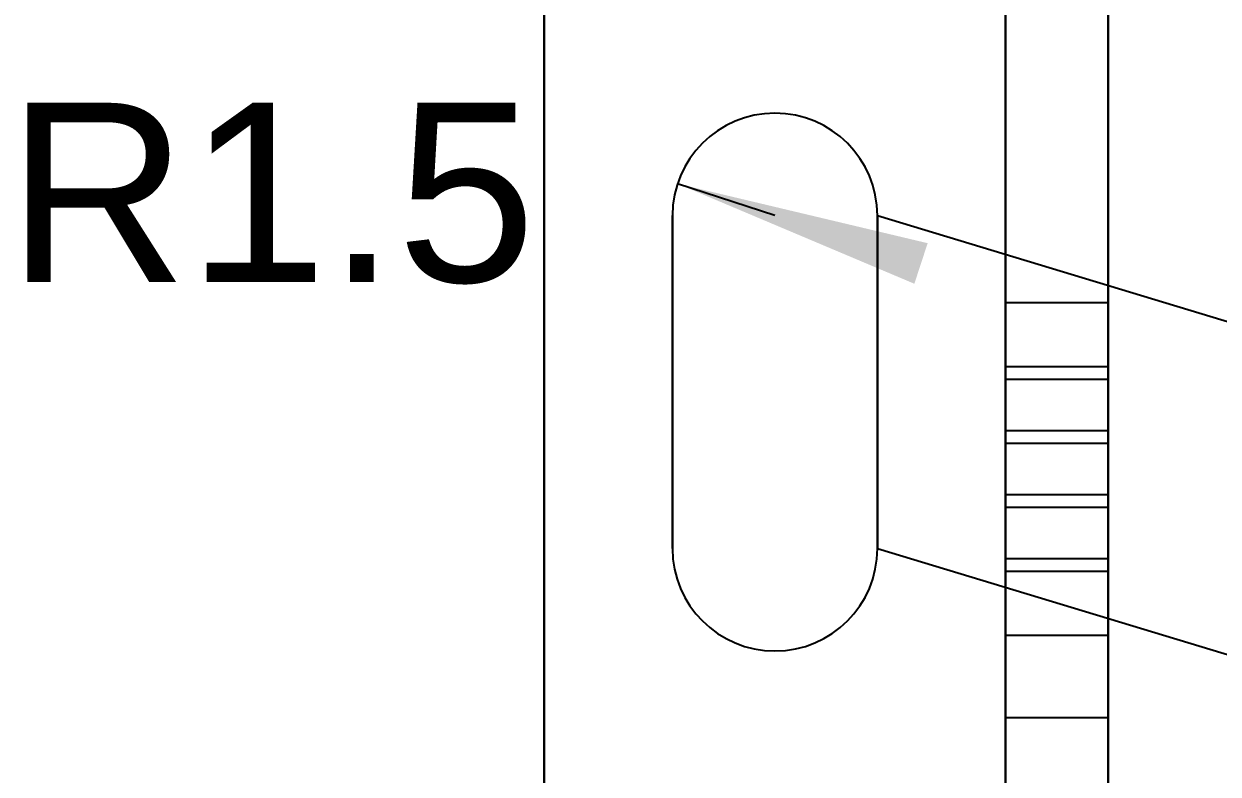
# Model space of a CAD drawing. Header units: millimetres. Extents: x -3 to 302, y 32 to 210.
# Drawn here: x 34.35 to 57.65, y 124.31 to 138.96 of the extents above; entities that cross this region are included whole.
import ezdxf
from ezdxf.enums import TextEntityAlignment as Align

# ---------------------------------------------------------------- set-up
doc = ezdxf.new("R2010")
doc.units = ezdxf.units.MM
doc.layers.get('0').update_dxf_attribs({"linetype": 'CONTINUOUS'})
for name, color, linetype in [('Dimension011', 7, 'CONTINUOUS'), ('Dimension012', 7, 'CONTINUOUS'), ('Dimension013', 7, 'CONTINUOUS'), ('Dimension014', 7, 'CONTINUOUS'), ('SectionView', 7, 'CONTINUOUS')]:
    doc.layers.add(name, color=color, linetype=linetype)
doc.styles.get("Standard").update_dxf_attribs({"font": 'arial.ttf'})
doc.dimstyles.get("Standard").update_dxf_attribs({"dimscale": 0, "dimtxt": 2.5, "dimasz": 2.5, "dimexe": 1.25, "dimexo": 0.625, "dimtad": 1, "dimtxsty": 'STANDARD', "dimcen": 2.5, "dimazin": 3, "dimtfac": 1, "dimtmove": 0, "dimatfit": 3})

# ---------------------------------------------------------------- blocks, each defined once
blk = doc.blocks.new('*Dimension011')
at = {"color": 0}
for points in [[(63.6315, 127.167), (62.7981, 127.167), (63.2148, 122.167)], [(63.6315, 103.667), (62.7981, 103.667), (63.2148, 108.667)]]:
    blk.add_solid(points, dxfattribs=at)
at = {"layer": 'Dimension011'}
for p, q in [((50, 122.167), (63.2148, 122.167)), ((63.2148, 122.167), (63.2148, 108.667)), ((50, 108.667), (63.2148, 108.667))]:
    blk.add_line(p, q, dxfattribs=at)
blk.add_text('13.5', height=3.5, dxfattribs=at).set_placement((63.2148, 115.417), align=Align.CENTER)
blk = doc.blocks.new('*Dimension012')
at = {"color": 0}
for points in [[(75.5522, 122.785), (76.3498, 122.544), (75.951, 127.665)], [(75.5522, 126.285), (76.3498, 126.044), (75.951, 121.165)]]:
    blk.add_solid(points, dxfattribs=at)
at = {"layer": 'Dimension012'}
for p, q in [((51, 135.217), (75.951, 127.665)), ((51, 128.717), (75.951, 121.165)), ((75.951, 121.165), (75.951, 127.665))]:
    blk.add_line(p, q, dxfattribs=at)
blk.add_text('6.5', height=3.5, dxfattribs=at).set_placement((75.951, 121.165), align=Align.CENTER)
blk = doc.blocks.new('*Dimension013')
at = {"color": 0}
blk.add_solid([(51.7212, 133.887), (51.9806, 134.679), (47.0994, 135.84)], dxfattribs=at)
at = {"layer": 'Dimension013'}
blk.add_line((49, 135.217), (47.0994, 135.84), dxfattribs=at)
blk.add_text('R2', height=3.5, dxfattribs=at).set_placement((41.7395, 147.92), align=Align.CENTER)
blk = doc.blocks.new('*Dimension014')
at = {"color": 0}
blk.add_solid([(51.8611, 121.105), (52.0164, 121.924), (47.0263, 122.446)], dxfattribs=at)
at = {"layer": 'Dimension014'}
blk.add_line((48.5, 122.167), (47.0263, 122.446), dxfattribs=at)
blk.add_text('R1.5', height=3.5, dxfattribs=at).set_placement((39.1755, 133.921), align=Align.CENTER)

msp = doc.modelspace()

# ---------------------------------------------------------------- linework, layer by layer
at = {"layer": 'SectionView'}
for p, q in [((44.5, 156.467), (44.5, 67.967)), ((44.5, 156.467), (44.5, 67.967)), ((55.5, 156.467), (55.5, 67.967)), ((55.5, 67.967), (55.5, 156.467)), ((44.5, 65.967), (44.5, 155.967)), ((44.5, 155.967), (44.5, 65.967)), ((53.5, 65.967), (53.5, 155.967)), ((53.5, 155.967), (53.5, 65.967)), ((53.5, 144.917), (53.5, 127.417)), ((53.5, 127.417), (53.5, 144.917)), ((55.5, 144.917), (55.5, 127.417)), ((55.5, 127.417), (55.5, 144.917)), ((47, 135.217), (47, 128.717)), ((47, 128.717), (47, 135.217)), ((51, 128.717), (51, 135.217)), ((51, 135.217), (51, 128.717)), ((55.5, 133.517), (53.5, 133.517)), ((55.5, 132.267), (53.5, 132.267)), ((55.5, 132.267), (53.5, 132.267)), ((55.5, 132.017), (53.5, 132.017)), ((55.5, 131.017), (53.5, 131.017)), ((55.5, 130.767), (53.5, 130.767)), ((55.5, 130.767), (53.5, 130.767)), ((55.5, 129.767), (53.5, 129.767)), ((55.5, 129.767), (53.5, 129.767)), ((55.5, 129.517), (53.5, 129.517)), ((55.5, 128.517), (53.5, 128.517)), ((55.5, 128.267), (53.5, 128.267)), ((55.5, 128.267), (53.5, 128.267)), ((55.5, 127.017), (53.5, 127.017)), ((53.5, 125.417), (55.5, 125.417)), ((53.5, 125.417), (55.5, 125.417))]:
    msp.add_line(p, q, dxfattribs=at)
for centre, start, end in [((49, 135.217), 0, 180), ((49, 135.217), 0, 180), ((49, 128.717), 180, 0), ((49, 128.717), 180, 0)]:
    msp.add_arc(centre, 2, start, end, dxfattribs=at)
for points, degree, knots in [([(53.5, 132.767), (53.5, 132.964), (53.5, 133.158), (53.5, 133.297), (53.5, 133.336), (53.5, 133.371), (53.5, 133.402), (53.5, 133.415), (53.5, 133.429), (53.5, 133.443), (53.5, 133.453), (53.5, 133.464), (53.5, 133.475), (53.5, 133.482), (53.5, 133.49), (53.5, 133.498), (53.5, 133.503), (53.5, 133.507), (53.5, 133.512), (53.5, 133.514), (53.5, 133.515), (53.5, 133.517)], 3, [0, 0, 0, 0, 0.785398, 0.785398, 0.785398, 1.009798, 1.009798, 1.009798, 1.121997, 1.121997, 1.121997, 1.234197, 1.234197, 1.234197, 1.346397, 1.346397, 1.346397, 1.458597, 1.458597, 1.458597, 1.570796, 1.570796, 1.570796, 1.570796]), ([(55.5, 132.767), (55.5, 132.964), (55.5, 133.158), (55.5, 133.297), (55.5, 133.336), (55.5, 133.371), (55.5, 133.402), (55.5, 133.415), (55.5, 133.429), (55.5, 133.443), (55.5, 133.453), (55.5, 133.464), (55.5, 133.475), (55.5, 133.482), (55.5, 133.49), (55.5, 133.498), (55.5, 133.503), (55.5, 133.507), (55.5, 133.512), (55.5, 133.514), (55.5, 133.515), (55.5, 133.517)], 3, [0, 0, 0, 0, 0.785398, 0.785398, 0.785398, 1.009798, 1.009798, 1.009798, 1.121997, 1.121997, 1.121997, 1.234197, 1.234197, 1.234197, 1.346397, 1.346397, 1.346397, 1.458597, 1.458597, 1.458597, 1.570796, 1.570796, 1.570796, 1.570796]), ([(53.5, 132.017), (53.5, 132.018), (53.5, 132.02), (53.5, 132.022), (53.5, 132.026), (53.5, 132.031), (53.5, 132.036), (53.5, 132.043), (53.5, 132.051), (53.5, 132.059), (53.5, 132.07), (53.5, 132.08), (53.5, 132.091), (53.5, 132.117), (53.5, 132.146), (53.5, 132.18), (53.5, 132.199), (53.5, 132.218), (53.5, 132.236), (53.5, 132.376), (53.5, 132.57), (53.5, 132.767)], 3, [4.712389, 4.712389, 4.712389, 4.712389, 4.824589, 4.824589, 4.824589, 4.936788, 4.936788, 4.936788, 5.048988, 5.048988, 5.048988, 5.161188, 5.161188, 5.161188, 5.385587, 5.385587, 5.385587, 5.497787, 5.497787, 5.497787, 6.283185, 6.283185, 6.283185, 6.283185]), ([(55.5, 132.017), (55.5, 132.018), (55.5, 132.02), (55.5, 132.022), (55.5, 132.026), (55.5, 132.031), (55.5, 132.036), (55.5, 132.043), (55.5, 132.051), (55.5, 132.059), (55.5, 132.07), (55.5, 132.08), (55.5, 132.091), (55.5, 132.117), (55.5, 132.146), (55.5, 132.18), (55.5, 132.199), (55.5, 132.218), (55.5, 132.236), (55.5, 132.376), (55.5, 132.57), (55.5, 132.767)], 3, [4.712389, 4.712389, 4.712389, 4.712389, 4.824589, 4.824589, 4.824589, 4.936788, 4.936788, 4.936788, 5.048988, 5.048988, 5.048988, 5.161188, 5.161188, 5.161188, 5.385587, 5.385587, 5.385587, 5.497787, 5.497787, 5.497787, 6.283185, 6.283185, 6.283185, 6.283185]), ([(53.5, 131.517), (53.5, 131.714), (53.5, 131.908), (53.5, 132.047), (53.5, 132.086), (53.5, 132.121), (53.5, 132.152), (53.5, 132.165), (53.5, 132.179), (53.5, 132.193), (53.5, 132.203), (53.5, 132.214), (53.5, 132.225), (53.5, 132.232), (53.5, 132.24), (53.5, 132.248), (53.5, 132.253), (53.5, 132.257), (53.5, 132.262), (53.5, 132.264), (53.5, 132.265), (53.5, 132.267)], 3, [0, 0, 0, 0, 0.785398, 0.785398, 0.785398, 1.009798, 1.009798, 1.009798, 1.121997, 1.121997, 1.121997, 1.234197, 1.234197, 1.234197, 1.346397, 1.346397, 1.346397, 1.458597, 1.458597, 1.458597, 1.570796, 1.570796, 1.570796, 1.570796]), ([(53.5, 131.517), (53.5, 131.714), (53.5, 131.908), (53.5, 132.047), (53.5, 132.086), (53.5, 132.121), (53.5, 132.152), (53.5, 132.165), (53.5, 132.179), (53.5, 132.193), (53.5, 132.203), (53.5, 132.214), (53.5, 132.225), (53.5, 132.232), (53.5, 132.24), (53.5, 132.248), (53.5, 132.253), (53.5, 132.257), (53.5, 132.262), (53.5, 132.264), (53.5, 132.265), (53.5, 132.267)], 3, [0, 0, 0, 0, 0.785398, 0.785398, 0.785398, 1.009798, 1.009798, 1.009798, 1.121997, 1.121997, 1.121997, 1.234197, 1.234197, 1.234197, 1.346397, 1.346397, 1.346397, 1.458597, 1.458597, 1.458597, 1.570796, 1.570796, 1.570796, 1.570796]), ([(55.5, 131.517), (55.5, 131.714), (55.5, 131.908), (55.5, 132.047), (55.5, 132.086), (55.5, 132.121), (55.5, 132.152), (55.5, 132.165), (55.5, 132.179), (55.5, 132.193), (55.5, 132.203), (55.5, 132.214), (55.5, 132.225), (55.5, 132.232), (55.5, 132.24), (55.5, 132.248), (55.5, 132.253), (55.5, 132.257), (55.5, 132.262), (55.5, 132.264), (55.5, 132.265), (55.5, 132.267)], 3, [0, 0, 0, 0, 0.785398, 0.785398, 0.785398, 1.009798, 1.009798, 1.009798, 1.121997, 1.121997, 1.121997, 1.234197, 1.234197, 1.234197, 1.346397, 1.346397, 1.346397, 1.458597, 1.458597, 1.458597, 1.570796, 1.570796, 1.570796, 1.570796]), ([(55.5, 131.517), (55.5, 131.714), (55.5, 131.908), (55.5, 132.047), (55.5, 132.086), (55.5, 132.121), (55.5, 132.152), (55.5, 132.165), (55.5, 132.179), (55.5, 132.193), (55.5, 132.203), (55.5, 132.214), (55.5, 132.225), (55.5, 132.232), (55.5, 132.24), (55.5, 132.248), (55.5, 132.253), (55.5, 132.257), (55.5, 132.262), (55.5, 132.264), (55.5, 132.265), (55.5, 132.267)], 3, [0, 0, 0, 0, 0.785398, 0.785398, 0.785398, 1.009798, 1.009798, 1.009798, 1.121997, 1.121997, 1.121997, 1.234197, 1.234197, 1.234197, 1.346397, 1.346397, 1.346397, 1.458597, 1.458597, 1.458597, 1.570796, 1.570796, 1.570796, 1.570796]), ([(53.5, 130.767), (53.5, 130.768), (53.5, 130.77), (53.5, 130.772), (53.5, 130.776), (53.5, 130.781), (53.5, 130.786), (53.5, 130.793), (53.5, 130.801), (53.5, 130.809), (53.5, 130.82), (53.5, 130.83), (53.5, 130.841), (53.5, 130.867), (53.5, 130.896), (53.5, 130.93), (53.5, 130.949), (53.5, 130.968), (53.5, 130.986), (53.5, 131.126), (53.5, 131.32), (53.5, 131.517)], 3, [4.712389, 4.712389, 4.712389, 4.712389, 4.824589, 4.824589, 4.824589, 4.936788, 4.936788, 4.936788, 5.048988, 5.048988, 5.048988, 5.161188, 5.161188, 5.161188, 5.385587, 5.385587, 5.385587, 5.497787, 5.497787, 5.497787, 6.283185, 6.283185, 6.283185, 6.283185]), ([(53.5, 130.767), (53.5, 130.768), (53.5, 130.77), (53.5, 130.772), (53.5, 130.776), (53.5, 130.781), (53.5, 130.786), (53.5, 130.793), (53.5, 130.801), (53.5, 130.809), (53.5, 130.82), (53.5, 130.83), (53.5, 130.841), (53.5, 130.867), (53.5, 130.896), (53.5, 130.93), (53.5, 130.949), (53.5, 130.968), (53.5, 130.986), (53.5, 131.126), (53.5, 131.32), (53.5, 131.517)], 3, [4.712389, 4.712389, 4.712389, 4.712389, 4.824589, 4.824589, 4.824589, 4.936788, 4.936788, 4.936788, 5.048988, 5.048988, 5.048988, 5.161188, 5.161188, 5.161188, 5.385587, 5.385587, 5.385587, 5.497787, 5.497787, 5.497787, 6.283185, 6.283185, 6.283185, 6.283185]), ([(55.5, 130.767), (55.5, 130.768), (55.5, 130.77), (55.5, 130.772), (55.5, 130.776), (55.5, 130.781), (55.5, 130.786), (55.5, 130.793), (55.5, 130.801), (55.5, 130.809), (55.5, 130.82), (55.5, 130.83), (55.5, 130.841), (55.5, 130.867), (55.5, 130.896), (55.5, 130.93), (55.5, 130.949), (55.5, 130.968), (55.5, 130.986), (55.5, 131.126), (55.5, 131.32), (55.5, 131.517)], 3, [4.712389, 4.712389, 4.712389, 4.712389, 4.824589, 4.824589, 4.824589, 4.936788, 4.936788, 4.936788, 5.048988, 5.048988, 5.048988, 5.161188, 5.161188, 5.161188, 5.385587, 5.385587, 5.385587, 5.497787, 5.497787, 5.497787, 6.283185, 6.283185, 6.283185, 6.283185]), ([(55.5, 130.767), (55.5, 130.768), (55.5, 130.77), (55.5, 130.772), (55.5, 130.776), (55.5, 130.781), (55.5, 130.786), (55.5, 130.793), (55.5, 130.801), (55.5, 130.809), (55.5, 130.82), (55.5, 130.83), (55.5, 130.841), (55.5, 130.867), (55.5, 130.896), (55.5, 130.93), (55.5, 130.949), (55.5, 130.968), (55.5, 130.986), (55.5, 131.126), (55.5, 131.32), (55.5, 131.517)], 3, [4.712389, 4.712389, 4.712389, 4.712389, 4.824589, 4.824589, 4.824589, 4.936788, 4.936788, 4.936788, 5.048988, 5.048988, 5.048988, 5.161188, 5.161188, 5.161188, 5.385587, 5.385587, 5.385587, 5.497787, 5.497787, 5.497787, 6.283185, 6.283185, 6.283185, 6.283185]), ([(53.5, 130.267), (53.5, 130.464), (53.5, 130.658), (53.5, 130.797), (53.5, 130.836), (53.5, 130.871), (53.5, 130.902), (53.5, 130.915), (53.5, 130.929), (53.5, 130.943), (53.5, 130.953), (53.5, 130.964), (53.5, 130.975), (53.5, 130.982), (53.5, 130.99), (53.5, 130.998), (53.5, 131.003), (53.5, 131.007), (53.5, 131.012), (53.5, 131.014), (53.5, 131.015), (53.5, 131.017)], 3, [0, 0, 0, 0, 0.785398, 0.785398, 0.785398, 1.009798, 1.009798, 1.009798, 1.121997, 1.121997, 1.121997, 1.234197, 1.234197, 1.234197, 1.346397, 1.346397, 1.346397, 1.458597, 1.458597, 1.458597, 1.570796, 1.570796, 1.570796, 1.570796]), ([(55.5, 130.267), (55.5, 130.464), (55.5, 130.658), (55.5, 130.797), (55.5, 130.836), (55.5, 130.871), (55.5, 130.902), (55.5, 130.915), (55.5, 130.929), (55.5, 130.943), (55.5, 130.953), (55.5, 130.964), (55.5, 130.975), (55.5, 130.982), (55.5, 130.99), (55.5, 130.998), (55.5, 131.003), (55.5, 131.007), (55.5, 131.012), (55.5, 131.014), (55.5, 131.015), (55.5, 131.017)], 3, [0, 0, 0, 0, 0.785398, 0.785398, 0.785398, 1.009798, 1.009798, 1.009798, 1.121997, 1.121997, 1.121997, 1.234197, 1.234197, 1.234197, 1.346397, 1.346397, 1.346397, 1.458597, 1.458597, 1.458597, 1.570796, 1.570796, 1.570796, 1.570796]), ([(53.5, 129.517), (53.5, 129.518), (53.5, 129.52), (53.5, 129.522), (53.5, 129.526), (53.5, 129.531), (53.5, 129.536), (53.5, 129.543), (53.5, 129.551), (53.5, 129.559), (53.5, 129.57), (53.5, 129.58), (53.5, 129.591), (53.5, 129.617), (53.5, 129.646), (53.5, 129.68), (53.5, 129.699), (53.5, 129.718), (53.5, 129.736), (53.5, 129.876), (53.5, 130.07), (53.5, 130.267)], 3, [4.712389, 4.712389, 4.712389, 4.712389, 4.824589, 4.824589, 4.824589, 4.936788, 4.936788, 4.936788, 5.048988, 5.048988, 5.048988, 5.161188, 5.161188, 5.161188, 5.385587, 5.385587, 5.385587, 5.497787, 5.497787, 5.497787, 6.283185, 6.283185, 6.283185, 6.283185]), ([(55.5, 129.517), (55.5, 129.518), (55.5, 129.52), (55.5, 129.522), (55.5, 129.526), (55.5, 129.531), (55.5, 129.536), (55.5, 129.543), (55.5, 129.551), (55.5, 129.559), (55.5, 129.57), (55.5, 129.58), (55.5, 129.591), (55.5, 129.617), (55.5, 129.646), (55.5, 129.68), (55.5, 129.699), (55.5, 129.718), (55.5, 129.736), (55.5, 129.876), (55.5, 130.07), (55.5, 130.267)], 3, [4.712389, 4.712389, 4.712389, 4.712389, 4.824589, 4.824589, 4.824589, 4.936788, 4.936788, 4.936788, 5.048988, 5.048988, 5.048988, 5.161188, 5.161188, 5.161188, 5.385587, 5.385587, 5.385587, 5.497787, 5.497787, 5.497787, 6.283185, 6.283185, 6.283185, 6.283185]), ([(53.5, 129.017), (53.5, 129.214), (53.5, 129.408), (53.5, 129.547), (53.5, 129.586), (53.5, 129.621), (53.5, 129.652), (53.5, 129.665), (53.5, 129.679), (53.5, 129.693), (53.5, 129.703), (53.5, 129.714), (53.5, 129.725), (53.5, 129.732), (53.5, 129.74), (53.5, 129.748), (53.5, 129.753), (53.5, 129.757), (53.5, 129.762), (53.5, 129.764), (53.5, 129.765), (53.5, 129.767)], 3, [0, 0, 0, 0, 0.785398, 0.785398, 0.785398, 1.009798, 1.009798, 1.009798, 1.121997, 1.121997, 1.121997, 1.234197, 1.234197, 1.234197, 1.346397, 1.346397, 1.346397, 1.458597, 1.458597, 1.458597, 1.570796, 1.570796, 1.570796, 1.570796]), ([(53.5, 129.017), (53.5, 129.214), (53.5, 129.408), (53.5, 129.547), (53.5, 129.586), (53.5, 129.621), (53.5, 129.652), (53.5, 129.665), (53.5, 129.679), (53.5, 129.693), (53.5, 129.703), (53.5, 129.714), (53.5, 129.725), (53.5, 129.732), (53.5, 129.74), (53.5, 129.748), (53.5, 129.753), (53.5, 129.757), (53.5, 129.762), (53.5, 129.764), (53.5, 129.765), (53.5, 129.767)], 3, [0, 0, 0, 0, 0.785398, 0.785398, 0.785398, 1.009798, 1.009798, 1.009798, 1.121997, 1.121997, 1.121997, 1.234197, 1.234197, 1.234197, 1.346397, 1.346397, 1.346397, 1.458597, 1.458597, 1.458597, 1.570796, 1.570796, 1.570796, 1.570796]), ([(55.5, 129.017), (55.5, 129.214), (55.5, 129.408), (55.5, 129.547), (55.5, 129.586), (55.5, 129.621), (55.5, 129.652), (55.5, 129.665), (55.5, 129.679), (55.5, 129.693), (55.5, 129.703), (55.5, 129.714), (55.5, 129.725), (55.5, 129.732), (55.5, 129.74), (55.5, 129.748), (55.5, 129.753), (55.5, 129.757), (55.5, 129.762), (55.5, 129.764), (55.5, 129.765), (55.5, 129.767)], 3, [0, 0, 0, 0, 0.785398, 0.785398, 0.785398, 1.009798, 1.009798, 1.009798, 1.121997, 1.121997, 1.121997, 1.234197, 1.234197, 1.234197, 1.346397, 1.346397, 1.346397, 1.458597, 1.458597, 1.458597, 1.570796, 1.570796, 1.570796, 1.570796]), ([(55.5, 129.017), (55.5, 129.214), (55.5, 129.408), (55.5, 129.547), (55.5, 129.586), (55.5, 129.621), (55.5, 129.652), (55.5, 129.665), (55.5, 129.679), (55.5, 129.693), (55.5, 129.703), (55.5, 129.714), (55.5, 129.725), (55.5, 129.732), (55.5, 129.74), (55.5, 129.748), (55.5, 129.753), (55.5, 129.757), (55.5, 129.762), (55.5, 129.764), (55.5, 129.765), (55.5, 129.767)], 3, [0, 0, 0, 0, 0.785398, 0.785398, 0.785398, 1.009798, 1.009798, 1.009798, 1.121997, 1.121997, 1.121997, 1.234197, 1.234197, 1.234197, 1.346397, 1.346397, 1.346397, 1.458597, 1.458597, 1.458597, 1.570796, 1.570796, 1.570796, 1.570796]), ([(53.5, 128.267), (53.5, 128.268), (53.5, 128.27), (53.5, 128.272), (53.5, 128.276), (53.5, 128.281), (53.5, 128.286), (53.5, 128.293), (53.5, 128.301), (53.5, 128.309), (53.5, 128.32), (53.5, 128.33), (53.5, 128.341), (53.5, 128.367), (53.5, 128.396), (53.5, 128.43), (53.5, 128.449), (53.5, 128.468), (53.5, 128.486), (53.5, 128.626), (53.5, 128.82), (53.5, 129.017)], 3, [4.712389, 4.712389, 4.712389, 4.712389, 4.824589, 4.824589, 4.824589, 4.936788, 4.936788, 4.936788, 5.048988, 5.048988, 5.048988, 5.161188, 5.161188, 5.161188, 5.385587, 5.385587, 5.385587, 5.497787, 5.497787, 5.497787, 6.283185, 6.283185, 6.283185, 6.283185]), ([(53.5, 128.267), (53.5, 128.268), (53.5, 128.27), (53.5, 128.272), (53.5, 128.276), (53.5, 128.281), (53.5, 128.286), (53.5, 128.293), (53.5, 128.301), (53.5, 128.309), (53.5, 128.32), (53.5, 128.33), (53.5, 128.341), (53.5, 128.367), (53.5, 128.396), (53.5, 128.43), (53.5, 128.449), (53.5, 128.468), (53.5, 128.486), (53.5, 128.626), (53.5, 128.82), (53.5, 129.017)], 3, [4.712389, 4.712389, 4.712389, 4.712389, 4.824589, 4.824589, 4.824589, 4.936788, 4.936788, 4.936788, 5.048988, 5.048988, 5.048988, 5.161188, 5.161188, 5.161188, 5.385587, 5.385587, 5.385587, 5.497787, 5.497787, 5.497787, 6.283185, 6.283185, 6.283185, 6.283185]), ([(55.5, 128.267), (55.5, 128.268), (55.5, 128.27), (55.5, 128.272), (55.5, 128.276), (55.5, 128.281), (55.5, 128.286), (55.5, 128.293), (55.5, 128.301), (55.5, 128.309), (55.5, 128.32), (55.5, 128.33), (55.5, 128.341), (55.5, 128.367), (55.5, 128.396), (55.5, 128.43), (55.5, 128.449), (55.5, 128.468), (55.5, 128.486), (55.5, 128.626), (55.5, 128.82), (55.5, 129.017)], 3, [4.712389, 4.712389, 4.712389, 4.712389, 4.824589, 4.824589, 4.824589, 4.936788, 4.936788, 4.936788, 5.048988, 5.048988, 5.048988, 5.161188, 5.161188, 5.161188, 5.385587, 5.385587, 5.385587, 5.497787, 5.497787, 5.497787, 6.283185, 6.283185, 6.283185, 6.283185]), ([(55.5, 128.267), (55.5, 128.268), (55.5, 128.27), (55.5, 128.272), (55.5, 128.276), (55.5, 128.281), (55.5, 128.286), (55.5, 128.293), (55.5, 128.301), (55.5, 128.309), (55.5, 128.32), (55.5, 128.33), (55.5, 128.341), (55.5, 128.367), (55.5, 128.396), (55.5, 128.43), (55.5, 128.449), (55.5, 128.468), (55.5, 128.486), (55.5, 128.626), (55.5, 128.82), (55.5, 129.017)], 3, [4.712389, 4.712389, 4.712389, 4.712389, 4.824589, 4.824589, 4.824589, 4.936788, 4.936788, 4.936788, 5.048988, 5.048988, 5.048988, 5.161188, 5.161188, 5.161188, 5.385587, 5.385587, 5.385587, 5.497787, 5.497787, 5.497787, 6.283185, 6.283185, 6.283185, 6.283185]), ([(53.5, 127.767), (53.5, 127.964), (53.5, 128.158), (53.5, 128.297), (53.5, 128.336), (53.5, 128.371), (53.5, 128.402), (53.5, 128.415), (53.5, 128.429), (53.5, 128.443), (53.5, 128.453), (53.5, 128.464), (53.5, 128.475), (53.5, 128.482), (53.5, 128.49), (53.5, 128.498), (53.5, 128.503), (53.5, 128.507), (53.5, 128.512), (53.5, 128.514), (53.5, 128.515), (53.5, 128.517)], 3, [0, 0, 0, 0, 0.785398, 0.785398, 0.785398, 1.009798, 1.009798, 1.009798, 1.121997, 1.121997, 1.121997, 1.234197, 1.234197, 1.234197, 1.346397, 1.346397, 1.346397, 1.458597, 1.458597, 1.458597, 1.570796, 1.570796, 1.570796, 1.570796]), ([(55.5, 127.767), (55.5, 127.964), (55.5, 128.158), (55.5, 128.297), (55.5, 128.336), (55.5, 128.371), (55.5, 128.402), (55.5, 128.415), (55.5, 128.429), (55.5, 128.443), (55.5, 128.453), (55.5, 128.464), (55.5, 128.475), (55.5, 128.482), (55.5, 128.49), (55.5, 128.498), (55.5, 128.503), (55.5, 128.507), (55.5, 128.512), (55.5, 128.514), (55.5, 128.515), (55.5, 128.517)], 3, [0, 0, 0, 0, 0.785398, 0.785398, 0.785398, 1.009798, 1.009798, 1.009798, 1.121997, 1.121997, 1.121997, 1.234197, 1.234197, 1.234197, 1.346397, 1.346397, 1.346397, 1.458597, 1.458597, 1.458597, 1.570796, 1.570796, 1.570796, 1.570796]), ([(53.5, 127.017), (53.5, 127.018), (53.5, 127.02), (53.5, 127.022), (53.5, 127.026), (53.5, 127.031), (53.5, 127.036), (53.5, 127.043), (53.5, 127.051), (53.5, 127.059), (53.5, 127.07), (53.5, 127.08), (53.5, 127.091), (53.5, 127.117), (53.5, 127.146), (53.5, 127.18), (53.5, 127.199), (53.5, 127.218), (53.5, 127.236), (53.5, 127.376), (53.5, 127.57), (53.5, 127.767)], 3, [4.712389, 4.712389, 4.712389, 4.712389, 4.824589, 4.824589, 4.824589, 4.936788, 4.936788, 4.936788, 5.048988, 5.048988, 5.048988, 5.161188, 5.161188, 5.161188, 5.385587, 5.385587, 5.385587, 5.497787, 5.497787, 5.497787, 6.283185, 6.283185, 6.283185, 6.283185]), ([(55.5, 127.017), (55.5, 127.018), (55.5, 127.02), (55.5, 127.022), (55.5, 127.026), (55.5, 127.031), (55.5, 127.036), (55.5, 127.043), (55.5, 127.051), (55.5, 127.059), (55.5, 127.07), (55.5, 127.08), (55.5, 127.091), (55.5, 127.117), (55.5, 127.146), (55.5, 127.18), (55.5, 127.199), (55.5, 127.218), (55.5, 127.236), (55.5, 127.376), (55.5, 127.57), (55.5, 127.767)], 3, [4.712389, 4.712389, 4.712389, 4.712389, 4.824589, 4.824589, 4.824589, 4.936788, 4.936788, 4.936788, 5.048988, 5.048988, 5.048988, 5.161188, 5.161188, 5.161188, 5.385587, 5.385587, 5.385587, 5.497787, 5.497787, 5.497787, 6.283185, 6.283185, 6.283185, 6.283185]), ([(53.5, 127.417), (53.5, 127.192), (53.5, 126.972), (53.5, 126.864), (53.5, 126.756), (53.5, 126.653), (53.5, 126.549), (53.5, 126.451), (53.5, 126.353), (53.5, 126.261), (53.5, 126.17), (53.5, 126.086), (53.5, 126.003), (53.5, 125.928), (53.5, 125.853), (53.5, 125.788), (53.5, 125.723), (53.5, 125.669), (53.5, 125.615), (53.5, 125.572), (53.5, 125.529), (53.5, 125.498), (53.5, 125.467), (53.5, 125.448), (53.5, 125.429), (53.5, 125.423), (53.5, 125.417)], 2, [4.712389, 4.712389, 4.712389, 4.936788, 4.936788, 5.048988, 5.048988, 5.161188, 5.161188, 5.273388, 5.273388, 5.385587, 5.385587, 5.497787, 5.497787, 5.609987, 5.609987, 5.722187, 5.722187, 5.834386, 5.834386, 5.946586, 5.946586, 6.058786, 6.058786, 6.170986, 6.170986, 6.283185, 6.283185, 6.283185]), ([(53.5, 125.417), (53.5, 125.423), (53.5, 125.429), (53.5, 125.448), (53.5, 125.467), (53.5, 125.498), (53.5, 125.529), (53.5, 125.572), (53.5, 125.615), (53.5, 125.669), (53.5, 125.723), (53.5, 125.788), (53.5, 125.853), (53.5, 125.928), (53.5, 126.003), (53.5, 126.086), (53.5, 126.17), (53.5, 126.261), (53.5, 126.353), (53.5, 126.451), (53.5, 126.549), (53.5, 126.653), (53.5, 126.756), (53.5, 126.864), (53.5, 126.972), (53.5, 127.192), (53.5, 127.417)], 2, [0, 0, 0, 0.1122, 0.1122, 0.224399, 0.224399, 0.336599, 0.336599, 0.448799, 0.448799, 0.560999, 0.560999, 0.673198, 0.673198, 0.785398, 0.785398, 0.897598, 0.897598, 1.009798, 1.009798, 1.121997, 1.121997, 1.234197, 1.234197, 1.346397, 1.346397, 1.570796, 1.570796, 1.570796]), ([(55.5, 127.417), (55.5, 127.192), (55.5, 126.972), (55.5, 126.864), (55.5, 126.756), (55.5, 126.653), (55.5, 126.549), (55.5, 126.451), (55.5, 126.353), (55.5, 126.261), (55.5, 126.17), (55.5, 126.086), (55.5, 126.003), (55.5, 125.928), (55.5, 125.853), (55.5, 125.788), (55.5, 125.723), (55.5, 125.669), (55.5, 125.615), (55.5, 125.572), (55.5, 125.529), (55.5, 125.498), (55.5, 125.467), (55.5, 125.448), (55.5, 125.429), (55.5, 125.423), (55.5, 125.417)], 2, [4.712389, 4.712389, 4.712389, 4.936788, 4.936788, 5.048988, 5.048988, 5.161188, 5.161188, 5.273388, 5.273388, 5.385587, 5.385587, 5.497787, 5.497787, 5.609987, 5.609987, 5.722187, 5.722187, 5.834386, 5.834386, 5.946586, 5.946586, 6.058786, 6.058786, 6.170986, 6.170986, 6.283185, 6.283185, 6.283185]), ([(55.5, 125.417), (55.5, 125.423), (55.5, 125.429), (55.5, 125.448), (55.5, 125.467), (55.5, 125.498), (55.5, 125.529), (55.5, 125.572), (55.5, 125.615), (55.5, 125.669), (55.5, 125.723), (55.5, 125.788), (55.5, 125.853), (55.5, 125.928), (55.5, 126.003), (55.5, 126.086), (55.5, 126.17), (55.5, 126.261), (55.5, 126.353), (55.5, 126.451), (55.5, 126.549), (55.5, 126.653), (55.5, 126.756), (55.5, 126.864), (55.5, 126.972), (55.5, 127.192), (55.5, 127.417)], 2, [0, 0, 0, 0.1122, 0.1122, 0.224399, 0.224399, 0.336599, 0.336599, 0.448799, 0.448799, 0.560999, 0.560999, 0.673198, 0.673198, 0.785398, 0.785398, 0.897598, 0.897598, 1.009798, 1.009798, 1.121997, 1.121997, 1.234197, 1.234197, 1.346397, 1.346397, 1.570796, 1.570796, 1.570796])]:
    msp.add_open_spline(points, degree=degree, knots=knots, dxfattribs=at)
for points in [[(53.5, 133.517), (53.5, 133.498), (53.5, 133.443), (53.5, 133.353), (53.5, 133.234), (53.5, 133.092), (53.5, 132.934), (53.5, 132.767), (53.5, 132.6), (53.5, 132.441), (53.5, 132.299), (53.5, 132.18), (53.5, 132.091), (53.5, 132.036), (53.5, 132.017)], [(55.5, 133.517), (55.5, 133.498), (55.5, 133.443), (55.5, 133.353), (55.5, 133.234), (55.5, 133.092), (55.5, 132.934), (55.5, 132.767), (55.5, 132.6), (55.5, 132.441), (55.5, 132.299), (55.5, 132.18), (55.5, 132.091), (55.5, 132.036), (55.5, 132.017)], [(53.5, 132.267), (53.5, 132.248), (53.5, 132.193), (53.5, 132.103), (53.5, 131.984), (53.5, 131.842), (53.5, 131.684), (53.5, 131.517), (53.5, 131.35), (53.5, 131.191), (53.5, 131.049), (53.5, 130.93), (53.5, 130.841), (53.5, 130.786), (53.5, 130.767)], [(53.5, 132.267), (53.5, 132.248), (53.5, 132.193), (53.5, 132.103), (53.5, 131.984), (53.5, 131.842), (53.5, 131.684), (53.5, 131.517), (53.5, 131.35), (53.5, 131.191), (53.5, 131.049), (53.5, 130.93), (53.5, 130.841), (53.5, 130.786), (53.5, 130.767)], [(55.5, 132.267), (55.5, 132.248), (55.5, 132.193), (55.5, 132.103), (55.5, 131.984), (55.5, 131.842), (55.5, 131.684), (55.5, 131.517), (55.5, 131.35), (55.5, 131.191), (55.5, 131.049), (55.5, 130.93), (55.5, 130.841), (55.5, 130.786), (55.5, 130.767)], [(55.5, 132.267), (55.5, 132.248), (55.5, 132.193), (55.5, 132.103), (55.5, 131.984), (55.5, 131.842), (55.5, 131.684), (55.5, 131.517), (55.5, 131.35), (55.5, 131.191), (55.5, 131.049), (55.5, 130.93), (55.5, 130.841), (55.5, 130.786), (55.5, 130.767)], [(53.5, 131.017), (53.5, 130.998), (53.5, 130.943), (53.5, 130.853), (53.5, 130.734), (53.5, 130.592), (53.5, 130.434), (53.5, 130.267), (53.5, 130.1), (53.5, 129.941), (53.5, 129.799), (53.5, 129.68), (53.5, 129.591), (53.5, 129.536), (53.5, 129.517)], [(55.5, 131.017), (55.5, 130.998), (55.5, 130.943), (55.5, 130.853), (55.5, 130.734), (55.5, 130.592), (55.5, 130.434), (55.5, 130.267), (55.5, 130.1), (55.5, 129.941), (55.5, 129.799), (55.5, 129.68), (55.5, 129.591), (55.5, 129.536), (55.5, 129.517)], [(53.5, 129.767), (53.5, 129.748), (53.5, 129.693), (53.5, 129.603), (53.5, 129.484), (53.5, 129.342), (53.5, 129.184), (53.5, 129.017), (53.5, 128.85), (53.5, 128.691), (53.5, 128.549), (53.5, 128.43), (53.5, 128.341), (53.5, 128.286), (53.5, 128.267)], [(53.5, 129.767), (53.5, 129.748), (53.5, 129.693), (53.5, 129.603), (53.5, 129.484), (53.5, 129.342), (53.5, 129.184), (53.5, 129.017), (53.5, 128.85), (53.5, 128.691), (53.5, 128.549), (53.5, 128.43), (53.5, 128.341), (53.5, 128.286), (53.5, 128.267)], [(55.5, 129.767), (55.5, 129.748), (55.5, 129.693), (55.5, 129.603), (55.5, 129.484), (55.5, 129.342), (55.5, 129.184), (55.5, 129.017), (55.5, 128.85), (55.5, 128.691), (55.5, 128.549), (55.5, 128.43), (55.5, 128.341), (55.5, 128.286), (55.5, 128.267)], [(55.5, 129.767), (55.5, 129.748), (55.5, 129.693), (55.5, 129.603), (55.5, 129.484), (55.5, 129.342), (55.5, 129.184), (55.5, 129.017), (55.5, 128.85), (55.5, 128.691), (55.5, 128.549), (55.5, 128.43), (55.5, 128.341), (55.5, 128.286), (55.5, 128.267)], [(53.5, 128.517), (53.5, 128.498), (53.5, 128.443), (53.5, 128.353), (53.5, 128.234), (53.5, 128.092), (53.5, 127.934), (53.5, 127.767), (53.5, 127.6), (53.5, 127.441), (53.5, 127.299), (53.5, 127.18), (53.5, 127.091), (53.5, 127.036), (53.5, 127.017)], [(55.5, 128.517), (55.5, 128.498), (55.5, 128.443), (55.5, 128.353), (55.5, 128.234), (55.5, 128.092), (55.5, 127.934), (55.5, 127.767), (55.5, 127.6), (55.5, 127.441), (55.5, 127.299), (55.5, 127.18), (55.5, 127.091), (55.5, 127.036), (55.5, 127.017)]]:
    msp.add_open_spline(points, degree=1, dxfattribs=at)

# ---------------------------------------------------------------- dimensions: what is measured, and where the dimension line sits
at = {"layer": 'Dimension011'}
dim = msp.add_linear_dim(base=(63.215, 115.417), p1=(50, 122.167), p2=(50, 108.667), angle=90, text='13.5', dimstyle='STANDARD', dxfattribs=at)
dim.commit()
dim.dimension.update_dxf_attribs({"geometry": '*Dimension011', "text_midpoint": (58.215, 115.417)})
at = {"layer": 'Dimension012'}
dim = msp.add_aligned_dim(p1=(51, 128.717), p2=(51, 135.217), distance=-24.951, text='6.5', dimstyle='STANDARD', dxfattribs=at)
dim.commit()
dim.dimension.update_dxf_attribs({"geometry": '*Dimension012', "text_midpoint": (80.951, 121.165)})
at = {"layer": 'Dimension013'}
dim = msp.add_radius_dim(center=(49, 135.217), mpoint=(47.099, 135.84), text='R2', dimstyle='STANDARD', dxfattribs=at)
dim.commit()
dim.dimension.update_dxf_attribs({"geometry": '*Dimension013', "text_midpoint": (41.74, 147.92)})
at = {"layer": 'Dimension014'}
dim = msp.add_radius_dim(center=(48.5, 122.167), mpoint=(47.026, 122.446), text='R1.5', dimstyle='STANDARD', dxfattribs=at)
dim.commit()
dim.dimension.update_dxf_attribs({"geometry": '*Dimension014', "text_midpoint": (39.176, 133.921)})

doc.saveas('drawing.dxf')
